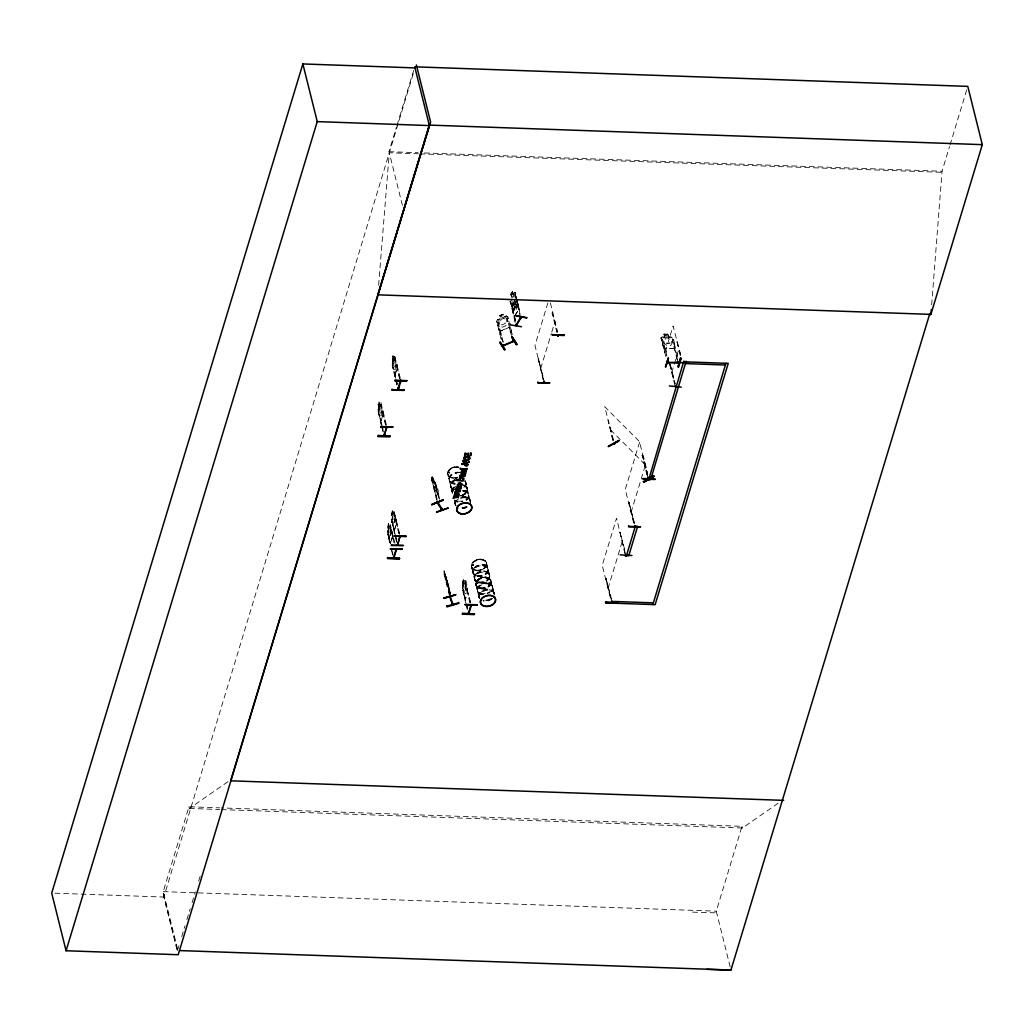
<?xml version="1.0" encoding="UTF-8"?>
<svg xmlns="http://www.w3.org/2000/svg" width="1034" height="1034" viewBox="0 0 1034 1034"><rect width="100%" height="100%" fill="white"/><g stroke="black" fill="none" stroke-linecap="round" stroke-linejoin="round"><path stroke-width="0.75" stroke-dasharray="5 3.75" d="M488.164 569.799L488.177 569.954A7.716 5.351 -14 0 1 477.049 576.416A7.716 5.351 -14 0 1 476.519 567.084A7.716 5.351 -14 0 1 488.177 569.992M489.754 576.287L489.741 576.287A7.703 5.338 -14 0 0 478.122 573.456A7.703 5.338 -14 0 0 478.652 582.775A7.703 5.338 -14 0 0 489.754 576.352L489.754 576.158M448.937 479.362L449.105 477.76M450.527 485.644L450.695 484.119M472.693 571.712L472.887 570.251M474.27 578.135L474.503 576.416L474.296 578.187M477.217 589.858L477.424 588.346M478.794 596.282L479.001 594.705M488.216 569.514L488.022 571.014M489.793 575.822L489.793 575.912A7.82 5.429 -14 0 1 478.496 582.491A7.82 5.429 -14 0 1 477.966 573.017A7.82 5.429 -14 0 1 489.78 575.964L489.612 577.424M492.74 587.661L492.559 589.186M394.277 356.407L392.17 365.041L395.531 378.173M390.219 543.445L387.672 533.324L388.435 523.747L389.262 526.784L389.934 526.28L392.364 536.388M389.689 540.898L387.815 531.36M392.468 510.861L391.537 520.503L393.773 511.727L393.036 513.885L392.468 510.861L393.166 513.898L393.838 513.394L399.719 537.331M465.546 598.415L464.576 596.631C467.588 604.347 468.143 580.772 465.287 580.436C461.565 583.279 462.25 592.508 464.55 596.747M494.278 594.279L494.291 594.498A7.703 5.338 -14 0 0 485.411 590.492A7.703 5.338 -14 0 0 479.453 598.195L479.453 598.156M515.178 300.92L514.932 304.823C513.084 301.902 511.662 306.038 514.725 306.09L514.428 311.312L515.216 306.142C517.039 309.412 518.667 304.94 515.436 304.914L515.643 301.812M476.674 581.237L479.401 578.782L485.192 577.166L481.159 577.696L477.786 579.647L475.782 584.21M517.078 304.823L516.793 308.494L515.191 311.105L513.769 310.239L512.45 304.94L512.98 302.587M378.612 285.255L389.288 152.774L418.318 153.795M931.647 304.81L942.064 171.243L949.535 146.557M393.799 358.436L392.972 355.399L392.093 358.307L392.778 363.541L394.096 368.841L395.104 369.655L395.789 363.231L392.959 355.593M388.564 523.747L387.685 526.655L388.241 531.877L389.559 537.176L390.568 538.003L391.253 531.579M392.338 510.861L391.459 513.756L392.144 518.99L393.463 524.29L394.471 525.117L395.156 518.693M447.502 473.611C447.761 468.363 454.314 465.92 458.825 466.98M449.286 472.771L449.454 472.111L449.286 472.835M452.026 491.745L452.84 488.526L455.58 486.083M453.564 491.111L453.086 490.982M464.447 490.84L464.318 491.577M464.667 490.866L465.856 491.525M465.584 491.37L465.714 490.387M466.592 491.215L466.567 490.788M467.484 489.121L465.494 493.645M470.392 503.054L469.19 498.621L470.212 500.029M471.258 566.063C471.672 559.304 482.891 556.512 486.432 562.289M472.784 564.551L472.641 565.546M473.546 565.236L472.564 564.745L473.624 564.978M476.842 583.447L477.449 582.749M476.984 582.969L476.92 583.551M476.945 583.422L477.824 583.073M477.294 582.659L478.135 583.254L477.049 583.499M483.679 566.076L483.524 565.456M484.455 565.74L483.847 565.378M484.429 565.818L485.308 564.81M485.398 565.533L485.075 565.895M485.036 564.835L485.553 565.96L483.912 566.076M486.781 563.698L484.726 567.963L485.864 566.619M489.961 583.228L489.741 583.939M488.733 583.098C491.641 581.871 489.47 586.136 488.087 583.719M491.24 581.586C491.292 587.958 481.172 591.073 476.945 586.601M485.179 577.321C494.368 581.651 491.473 578.95 485.179 577.179M511.998 304.435L511.636 306.413L514.673 299.989M674.013 348.458L674.53 345.627M665.78 356.497L660.997 337.847L662.872 345.563L664.914 348.406L674.129 348.548C675.021 344.839 674.711 339.178 671.26 337.006L668.584 336.968L667.886 334.124L663.931 334.163L667.886 334.124M436.865 489.121L436.645 490.181L433.815 484.429L432.264 476.39L432.923 479.453C427.469 471.168 439.747 487.402 438.157 492.753M455.244 502.24L455.05 503.868M465.856 484.907L465.636 481.844A7.82 5.429 -14 0 1 463.904 487.389M468.803 496.721L467.601 492.262L468.609 493.645M445.576 577.463C453.021 597.923 445.46 576.184 447.825 583.939M663.957 334.06L664.642 336.994L662.109 336.955L671.26 337.006M666.943 356.2L662.716 339.294L661.644 339.268L662.639 339.591L666.478 354.972M662.872 345.563L664.991 348.316L674.155 348.458M677.167 359.742L672.268 339.436L673.341 339.462L677.865 358.216M673.341 339.462L672.178 339.747M177.525 948.954L163.23 891.631L188.938 806.766L219.57 807.851M402.394 205.327L389.017 151.688L396.5 127.001M396.966 125.463L413.794 69.911M177.047 950.039L163.837 897.047L413.6 72.535M379.051 402.821L378.754 405.509L379.284 403.764M393.062 356.549L392.765 359.237L393.295 357.506M378.25 409.335L380.253 402.536L380.9 402.756M381.262 425.233L378.444 412.139L383.834 432.147M380.577 405.082L381.236 404.294L380.577 405.082L386.328 428.141M396.823 385.113L392.455 365.868L395.932 378.186M394.6 358.811L395.247 358.022L394.6 358.811L400.352 381.882M378.858 412.152L378.198 412.928M392.868 365.881L392.222 366.669M381.055 420.592L383.252 413.962L382.813 410.239M395.066 374.334L397.095 367.665L396.836 363.968L397.263 367.69L395.208 374.502L394.096 372.55M381.055 420.76L380.073 418.822L381.184 420.76L383.2 413.936M387.853 531.424L389.87 524.613L389.133 526.771L388.435 523.747M389.598 542.695L387.918 534.216L390.632 543.457M390.296 526.358L394.523 543.277M396.565 542.113L391.821 521.33L395.298 533.647M394.2 513.471L399.357 534.281M388.332 534.229L387.672 535.005M392.235 521.343L391.576 522.118M392.274 537.344L390.529 542.837L392.726 536.039M394.432 529.951L396.591 523.126L396.203 519.43L396.629 523.152L394.574 529.951L393.566 528.128M462.444 582.375L463.452 579.479L466.14 587.312L465.455 593.736L464.447 592.909L463.129 587.609L462.444 582.375L463.439 579.673M547.865 302.884L534.966 345.459L543.625 380.215M465.636 603.042L462.805 589.936L466.282 602.253M464.951 582.879L465.597 582.103L464.951 582.879L470.703 605.95M463.219 589.962L462.56 590.737M540.717 368.518L551.303 333.555M551.768 332.043L554.987 321.393M639.555 442.293L625.273 489.418L633.945 524.186M671.712 372.589L678.847 349.027M608.018 588.462L622.287 541.325M631.024 512.489L645.306 465.365M730.185 966.971L716.278 911.187L741.985 826.321L221.186 807.903M950.013 145.018L966.842 89.467M177.46 950.492L179.813 942.775M181.7 936.61L184.996 925.805M186.883 919.627L190.191 908.834M192.078 902.656L195.374 891.864M198.683 881.058L200.557 874.88M552.078 313.121L552.738 312.346L552.078 313.121L556.874 332.392M543.225 380.202L538.3 358.656L543.884 379.426M538.701 358.669L538.042 359.457M634.605 523.398L629.021 502.64L634.359 524.199M643.458 456.33L642.799 457.106L643.458 456.33L647.517 472.628M624.963 553.823L620.038 532.277L625.622 553.035M629.176 503.455L629.435 502.653M611.585 599.371L606.002 578.613L611.34 600.172M620.439 532.29L619.78 533.079M606.17 579.428L606.415 578.626M680.165 355.192L676.598 339.979L680.708 354.817M449.687 595.093L444.09 571.673L446.934 579.79L445.047 574.607L449.868 593.904M452.207 490.245L452.853 488.526M467.29 490.62L463.865 494.523L460.052 495.855A7.703 5.338 -14 0 0 466.864 491.37A7.703 5.338 -14 0 0 464.886 485.76A7.703 5.338 -14 0 1 466.864 491.383A7.703 5.338 -14 0 1 460.052 495.79M475.963 582.711L476.622 580.992M491.047 583.086C489.198 587.739 482.71 589.69 478.238 587.545M449.48 472.693L448.73 472.292M449.557 472.977L449.26 472.073L449.79 472.771M453.448 490.892L453.538 490.232M464.99 490.504L464.641 491.9M466.024 491.06L464.912 490.904M466.489 491.124L464.499 491.615M472.59 564.693L472.357 565.184M473.52 565.003L472.952 565.249M485.256 565.378L484.584 564.693M485.411 565.249L484.894 565.973M477.656 583.331L477.475 582.672M488.875 584.158C488.759 582.336 487.402 583.577 488.655 584.456M489.664 583.641L489.625 582.918M511.572 297.055L510.744 294.199L512.541 291.42L513.213 294.444L514.286 293.979L515.604 299.278M513.239 294.251L514.389 292.338L511.649 297.055L510.938 294.225L512.502 291.601M511.882 298.012L513.446 295.388L514.441 299.356M515.113 322.401L510.589 301.631L514.04 314.013M520.412 317.865L515.126 294.031L519.65 313.341M510.977 301.708L510.124 302.406M514.764 300.687L513.2 303.298L512.36 299.757M515.333 302.949L513.769 305.573L512.373 304.707L511.042 299.408M516.897 300.118L517.142 303.738L513.2 310.329L517.259 303.763L515.048 292.441L520.503 314.103M512.05 304.487L513.187 302.626M514.725 315.719L518.797 309.308L517.543 301.088M514.829 315.9L518.861 309.334L517.427 301.062M488.203 583.305L489.16 582.801M500.107 318.588L497.729 319.596L496.721 321.238L501.283 339.488M452.905 488.785L454.068 487.453M464.809 490.762L465.623 491.421M466.386 491.331L465.184 491.874M477.695 583.034L477.32 583.176M490.155 583.783L489.224 584.326M431.902 477.566L436.955 499.512M660.972 337.937L662.135 336.864M661.114 337.976L662.187 337.058M449.583 469.32L451.121 468.208M465.468 493.657L460.117 496.113M485.463 565.831L484.145 566.167M484.713 567.976C481.185 571.052 474.386 571.931 471.62 567.485M488.668 583.37L489.547 583.15M489.741 583.68L488.332 583.331L489.625 583.99M188.938 806.766L189.364 808.446L229.328 780.76M221.315 809.583L742.399 828.001L778.499 802.991M612.697 440.213L608.263 420.735L613.64 440.6M608.845 421.329L607.902 420.941M642.049 455.257L642.993 455.645L642.049 455.257L647.219 476.002M449.493 472.848L448.601 472.732M484.054 564.861L484.843 564.81M484.416 564.874L484.519 566.037M477.256 582.93L478.044 582.905M432.315 480.487L437.072 487.751M434.551 481.65L435.443 483.33M436.258 485.14L439.67 499.099M434.616 489.043C429.821 476.209 440.083 501.994 438.093 492.662L438.442 494.691M431.579 479.686L432.393 480.19L431.579 479.686L436.568 499.68M435.779 486.29L436.606 486.807L435.779 486.29L438.855 498.595M499.396 315.745L503.093 314.181L503.752 317.244L505.833 317.412L507.151 322.711L505.872 325.762L502.434 327.222L500.017 325.736L498.698 320.437L500.314 318.705L499.396 315.745L503.144 314.258M512.282 334.822L507.733 316.469L506.311 315.952L503.7 317.167L502.989 314.323M506.337 316.145L497.729 319.596M498.246 322.401L497.07 322.582L498.246 322.401L503.222 342.396M507.823 321.406L507.061 318.33L508.069 317.903L508.999 321.238M507.061 318.33L508.237 318.162M500.611 330.932L509.09 327.326M447.463 585.024L443.909 570.69L445.202 574.284M443.909 571.88L444.685 573.702M443.909 573.689L449.932 597.484M444.62 573.521L447.166 582.53M446.662 580.022L447.748 583.861C446.701 578.071 451.961 600.03 448.084 585.179L448.252 586.446L445.641 576.106L450.281 593.774M446.934 583.098C442.423 569.114 451.612 597.768 448.795 587.312M446.21 578.988L445.641 576.106M447.438 584.947L450.553 594.692M450.217 592.934L446.908 579.738M465.093 490.413L466.244 490.452M479.349 570.393L481.327 569.902M481.237 577.98L483.214 577.489M478.69 559.342L480.694 559.226M692.599 912.143L716.691 912.867M389.017 151.688L418.046 152.722M424.496 152.942L942.064 171.243M419.92 153.859L942.336 172.329M394.807 356.355L400.236 378.017M392.222 358.307L392.92 361.137M392.222 363.012L396.849 383.601M394.2 372.667L395.078 374.489M380.913 402.627L386.6 425.827M378.198 404.578L378.909 407.409M394.936 543.289L390.27 524.703L392.3 532.316M462.573 587.092L467.963 610.745M467.187 588.049L467.614 591.758M189.364 808.446L219.699 809.519M163.23 891.631L716.278 911.187M54.905 893.195L163.837 897.047M514.26 292.312L515.178 292.467M514.26 292.454L515.126 292.596M464.628 580.475L470.586 602.098M506.363 316.029L507.681 316.637M671.195 337.2L672.617 338.17M464.951 485.502L467.549 489.379M465.016 485.76L467.2 487.97M448.73 476.247C446.184 473.986 454.986 481.017 457.571 477.475A7.729 5.364 -14 0 1 447.696 472.965A7.729 5.364 -14 0 1 458.825 467.239M450.217 482.09L449.299 480.81L450.307 482.219M454.714 500.236L454.766 500.262A7.82 5.429 -14 0 0 457.674 501.8M488.487 573.043L489.444 574.413M473.986 574.555L473.042 573.25M493.968 592.56L493.076 591.254M476.984 586.834L476.144 585.619M610.512 429.795L645.242 464.693M475.614 580.966L474.632 579.57M478.471 592.663L477.85 591.81M498.685 328.709L500.65 331.009M498.621 328.851L500.598 331.138L509.206 327.377M486.846 566.619L487.828 567.963M491.383 584.779L492.352 586.11M450.927 487.221L451.897 488.578L450.889 487.143M476.079 585.373L477.01 586.808M478.458 592.676L477.566 591.383M512.088 308.378L513.342 310.187M513.316 310.355L510.021 300.842L515.501 322.479M479.169 597.781L471.401 565.96L480.047 600.573M444.555 573.288L444.038 570.652M432.147 476.441L434.422 481.702L433.685 478.884M433.905 479.841L432.729 477.437M393.463 528.012L394.574 529.951M389.559 540.898L390.671 542.837M434.526 481.663L439.282 499.267M452.362 493.128L447.67 473.469M465.429 481.534L465.403 481.508A7.703 5.338 -14 0 1 463.723 486.975M446.119 578.329L446.274 578.678M446.365 579.906L447.153 582.504L445.887 578.588M446.934 582.181L447.838 584.662L447.748 583.706M448.588 588.01L447.36 584.081M447.825 585.412L448.691 587.894M448.394 587.687L450.734 594.808M680.579 355.205L673.095 325.956L665.961 349.518L667.499 355.67M672.268 339.436L678.02 362.507M667.77 334.215L668.455 337.149L670.652 338.131L671.971 343.43L670.575 345.666L666.917 345.614L664.397 343.314L663.065 338.015L664.797 337.097L664.112 334.163M669.993 363.154L675.176 383.898M670.239 365.041L675.047 384.299M669.954 364.627L674.763 383.885M669.463 363.541L674.633 384.286M661.644 339.268L665.857 356.187M741.985 826.321L742.399 828.001M647.646 474.903L639.49 441.634L604.761 406.724L613.291 440.807M642.411 455.05L647.594 476.364M629.021 502.64L634.191 523.385M625.363 553.836L616.535 518.254L602.266 565.391L610.926 600.147M550.385 302.936L557.533 331.604M552.324 312.333L557.287 332.405M606.002 578.613L611.172 599.358M538.3 358.656L543.47 379.4M515.126 294.031L515.888 297.107M516.276 298.645L520.115 314.026M512.386 291.575L513.097 294.419M514.428 315.551L515.578 320.165M510.589 301.631L513.652 313.935M514.04 315.473L515.565 321.626M510.537 327.39L512.45 335.081M507.216 318.588L507.978 321.664M508.366 323.203L511.429 335.507M509.361 327.558L511.274 335.249M498.078 322.143L503.067 342.138M496.811 321.135L501.451 339.747M486.251 562.25L494.342 593.994A7.82 5.429 -14 0 0 485.295 590.039A7.82 5.429 -14 0 0 479.246 597.859M486.213 562.25L494.872 596.876M465.08 480.177L471.439 505.768M454.43 500.663L455.451 505.355A7.82 5.429 -14 0 1 458.721 498.698M465.184 582.09L470.341 602.887M466.67 603.791L467.82 608.406M466.011 604.58L467.549 610.732M431.708 477.928L436.994 498.647M432.005 480.358L437.757 503.429M394.833 358.01L399.99 378.819M396.319 379.724L397.47 384.338M395.906 379.711L397.056 384.325M380.822 404.281L386.186 425.814M378.948 401.864L379.646 404.695M378.315 411.261L383.42 432.122M378.186 411.248L382.451 428.322M381.649 426.771L382.8 431.385M399.602 533.479L394.174 511.817L396.035 519.507M395.686 535.185L396.836 539.8M393.592 528.012L391.705 520.451L396.978 542.126M392.739 537.926L393.889 542.527M391.925 550.398L393.075 555.012M391.511 550.385L392.661 555M163.191 893.298L177.072 948.941M448.666 587.351L449.079 589.367M392.17 532.316L392.597 536.026M449.157 589.238L449.26 590.168M457.493 477.23A7.729 5.364 -14 0 1 447.657 472.771A7.729 5.364 -14 0 1 458.773 467.045M457.61 477.708A7.665 5.312 -14 0 1 455.671 478.199M453.706 478.315A7.665 5.312 -14 0 1 448.278 471.866A7.665 5.312 -14 0 1 458.876 467.614M463.18 484.791A7.703 5.338 -14 0 1 467.058 490.297A7.703 5.338 -14 0 1 459.962 495.415M452.414 492.559A7.703 5.338 -14 0 1 455.593 485.967M455.038 483.925A7.82 5.429 -14 0 1 449.221 478.07A7.82 5.429 -14 0 1 458.424 472.745M454.96 483.589A7.82 5.429 -14 0 1 449.415 477.01A7.82 5.429 -14 0 1 460.233 472.68M454.895 483.137A7.703 5.338 -14 0 1 449.441 476.661A7.703 5.338 -14 0 1 460.091 472.383M455.684 486.316A7.703 5.338 -14 0 0 452.504 492.908A7.703 5.338 -14 0 1 455.697 486.342M464.822 481.366A7.703 5.338 -14 0 1 463.982 488.048M453.267 489.702A7.703 5.338 -14 0 1 456.162 480.177M464.835 480.926A7.82 5.429 -14 0 1 463.982 487.725M453.099 489.405A7.82 5.429 -14 0 1 456.033 479.724M454.663 489.702A7.82 5.429 -14 0 1 450.566 484.83A7.82 5.429 -14 0 1 455.942 479.401M454.624 489.25A7.703 5.338 -14 0 1 450.591 484.455A7.703 5.338 -14 0 1 455.891 479.104M455.154 484.196A7.703 5.338 -14 0 1 449.273 479.156A7.703 5.338 -14 0 1 456.524 473.313M460.686 498.31A7.703 5.338 -14 0 1 470.341 503.468M466.993 507.28A7.703 5.338 -14 0 1 457.791 507.836M455.697 505.729A7.703 5.338 -14 0 1 458.889 499.138M460.557 497.871A7.82 5.429 -14 0 1 470.367 503.106M466.967 506.983A7.82 5.429 -14 0 1 459.264 508.172M465.029 486.355A7.703 5.338 -14 0 1 467.006 491.964A7.703 5.338 -14 0 1 460.195 496.359M452.31 492.158A7.703 5.338 -14 0 1 454.314 488.009M463.348 485.373A7.729 5.364 -14 0 1 467.226 490.904A7.729 5.364 -14 0 1 460.117 496.049M452.53 493.179A7.729 5.364 -14 0 1 454.21 487.66M462.948 490.892A7.82 5.429 -14 0 1 468.958 495.286A7.82 5.429 -14 0 1 463.555 501.451M466.722 506.221A7.703 5.338 -14 0 1 459.148 507.384M456.265 505.846A7.703 5.338 -14 0 1 457.093 499.163M462.366 496.759A7.703 5.338 -14 0 1 470.25 500.973M463.012 491.344A7.703 5.338 -14 0 1 468.932 495.674L468.932 495.674A7.703 5.338 -14 0 1 463.607 501.736M457.829 502.085A7.703 5.338 -14 0 1 454.934 500.546M466.877 506.647A7.82 5.429 -14 0 1 459.186 507.836M455.412 505.07A7.82 5.429 -14 0 1 457.106 499.487M462.457 497.044A7.82 5.429 -14 0 1 470.457 501.322M462.87 490.555A7.82 5.429 -14 0 1 468.854 495.674A7.82 5.429 -14 0 1 461.487 501.619M457.597 501.477A7.82 5.429 -14 0 1 454.663 499.913M462.754 490.271A7.703 5.338 -14 0 1 467.795 497.457A7.703 5.338 -14 0 1 455.942 500.404M492.274 598.647A7.703 5.338 -14 0 1 483.175 600.922M492.274 598.324A7.82 5.429 -14 0 1 483.02 600.625M483.33 594.524A7.82 5.429 -14 0 1 478.199 587.234A7.82 5.429 -14 0 1 490.245 584.223A7.82 5.429 -14 0 1 489.134 593.077M479.169 597.135A7.716 5.351 -14 0 1 486.122 589.212A7.716 5.351 -14 0 1 493.851 594.86M490.491 598.686A7.716 5.351 -14 0 1 482.904 599.862M481.573 594.563A7.716 5.351 -14 0 1 479.091 586.743A7.716 5.351 -14 0 1 490.736 584.947A7.716 5.351 -14 0 1 489.172 593.387M479.169 597.536A7.82 5.429 -14 0 1 486.213 589.509A7.82 5.429 -14 0 1 494.045 595.235M490.646 599.113A7.82 5.429 -14 0 1 482.943 600.302M483.24 594.201A7.82 5.429 -14 0 1 478.458 586.446A7.82 5.429 -14 0 1 491.06 584.494A7.82 5.429 -14 0 1 487.234 593.581M485.153 593.619A7.703 5.338 -14 0 1 477.85 587.028A7.703 5.338 -14 0 1 490.452 583.887A7.703 5.338 -14 0 1 487.104 593.128M378.211 409.283L378.276 411.312L378.211 409.283M378.961 407.409L378.754 409.8L380.085 415.099L381.081 415.927L381.779 409.503L378.948 401.67L378.069 404.565L378.961 407.409M380.021 405.651L379.194 408.352L380.525 413.652L381.339 410.95L380.021 405.651M394.032 359.38L393.217 362.094L394.536 367.38L395.35 364.679L394.032 359.38M388.526 524.897L388.228 527.586L388.526 524.897M392.429 512.011L392.132 514.699L392.429 512.011M389.495 527.728L388.681 530.429L389.999 535.728L390.813 533.027L389.495 527.728M393.398 514.842L392.584 517.543L393.902 522.842L394.717 520.141L393.398 514.842M463.413 580.63L463.116 583.318L463.413 580.63M464.382 583.46L463.568 586.162L464.886 591.461L465.701 588.76L464.382 583.46M512.347 292.544L511.572 295.168L512.347 292.544M514.906 300.933L513.303 303.544L514.622 308.843L516.224 306.232L514.906 300.933M502.55 315.137L500.327 316.081L500.572 317.024L502.782 316.081L502.55 315.137M503.985 318.188L500.546 319.648L501.865 324.947L505.303 323.487L503.985 318.188M446.947 580.746L446.791 581.599L446.947 580.746M667.214 334.783L664.862 334.745L665.095 335.688L667.447 335.727L667.214 334.783M668.688 338.105L665.03 338.04L666.348 343.34L670.019 343.391L668.688 338.105M434.758 482.607L433.285 480.345L436.077 487.906L434.758 482.607M479.983 588.139A7.703 5.338 -14 0 0 491.085 581.728A7.703 5.338 -14 0 0 479.453 578.82A7.703 5.338 -14 0 0 479.983 588.139M475.459 569.992A7.703 5.338 -14 0 0 486.562 563.582A7.703 5.338 -14 0 0 474.929 560.674A7.703 5.338 -14 0 0 475.459 569.992M479.892 587.739A7.703 5.338 -14 0 0 490.995 581.328A7.703 5.338 -14 0 0 479.362 578.42A7.703 5.338 -14 0 0 479.892 587.739M475.601 570.548A7.703 5.338 -14 0 0 486.704 564.125A7.703 5.338 -14 0 0 475.071 561.229A7.703 5.338 -14 0 0 475.601 570.548M479.905 587.907A7.729 5.364 -14 0 0 491.06 581.457A7.729 5.364 -14 0 0 479.375 578.549A7.729 5.364 -14 0 0 479.905 587.907M475.511 570.251A7.729 5.364 -14 0 0 486.652 563.814A7.729 5.364 -14 0 0 474.981 560.893A7.729 5.364 -14 0 0 475.511 570.251M476.92 576.119A7.82 5.429 -14 0 0 488.19 569.605A7.82 5.429 -14 0 0 476.377 566.658A7.82 5.429 -14 0 0 476.92 576.119M478.38 581.715A7.716 5.351 -14 0 0 489.496 575.292A7.716 5.351 -14 0 0 477.85 572.384A7.716 5.351 -14 0 0 478.38 581.715M478.419 582.155A7.82 5.429 -14 0 0 489.702 575.641A7.82 5.429 -14 0 0 477.876 572.694A7.82 5.429 -14 0 0 478.419 582.155M476.829 575.796A7.82 5.429 -14 0 0 488.113 569.282A7.82 5.429 -14 0 0 476.299 566.322A7.82 5.429 -14 0 0 476.829 575.796M476.79 575.343A7.703 5.338 -14 0 0 487.893 568.92A7.703 5.338 -14 0 0 476.273 566.025A7.703 5.338 -14 0 0 476.79 575.343M480.125 588.695A7.703 5.338 -14 0 0 491.228 582.271A7.703 5.338 -14 0 0 479.595 579.363A7.703 5.338 -14 0 0 480.125 588.695M480.034 588.385A7.729 5.364 -14 0 0 491.176 581.935A7.729 5.364 -14 0 0 479.492 579.027A7.729 5.364 -14 0 0 480.034 588.385"/><path stroke-width="1.5" d="M386.716 428.257L386.626 427.236L383.873 436.064L384.066 434.513M394.122 557.391L393.553 556.589M397.935 389.818L398.413 388.112M395.776 550.191L396.552 549.377M396.5 549.532L393.838 558.089L393.967 556.602M400.313 381.843L400.636 380.964L400.765 381.895M398.529 389.663L400.817 380.163M400.158 535.715L397.741 545.202L397.87 543.716M469.009 613.123L468.803 613.86M470.935 605.459L471.439 605.11M543.768 382.49L544.336 381.055M558.063 335.701L558.515 335.326M611.482 602.383L611.637 600.987M612.206 601.788L612.05 601M625.441 556.046L626.294 555.465L625.635 555.439M635.212 525.815L634.488 526.59L634.773 525.711M648.641 479.466L648.783 479.686M681.251 387.117L669.347 385.953M453.202 497.936L458.385 497.315L458.45 496.242M459.535 477.049L464.718 476.428L464.77 475.356M706.868 969.336L730.948 970.06L929.579 314.349L930.884 314.388L931.272 309.605M608.522 446.623L618.862 440.755M397.974 389.728L400.223 380.331M543.703 382.425L544.543 381.675M558.58 335.507L557.791 336.283L558.101 335.3M612.27 601.788L611.482 602.563M626.294 555.465L625.531 556.137L625.79 555.348M502.679 344.671L502.705 345.692L502.602 344.8M503.829 345.214L503.804 344.568M514.092 341.233L502.86 345.951M389.947 435.831L389.921 436.8L378.03 436.361L390.025 436.309L378.069 435.404M404.036 389.986L392.054 390.089L403.932 390.425L403.971 389.559M391.511 545.138L403.454 545.5L391.421 545.551L391.447 544.595M399.395 558.774L387.504 558.399L399.408 558.877L399.434 557.908M462.405 614.17L474.296 614.61L474.322 613.64M474.386 614.183L462.405 614.183M537.887 382.813L549.907 382.864L537.887 382.851L537.926 381.908M617.505 602.331L617.466 603.3L605.588 602.809L605.627 601.853M628.724 526.371L640.628 526.849L628.607 526.836L628.646 525.879M605.601 602.719L617.569 602.757M459.613 479.724C462.754 475.201 465.468 482.464 459.691 480.112M499.797 342.344L500.43 342.099L505.135 349.544L504.502 349.815L499.797 342.344L504.54 349.725M665.379 366.902L668.416 358.074L665.857 366.475M665.87 366.85L668.287 357.984M668.158 361.422L668.378 362.262M678.046 362.856L677.748 361.9M680.333 357.816L677.994 367.096L681.018 358.242M681.031 358.268L678.653 367.096M449.635 596.67L452.582 604.748L452.517 603.132M452.853 603.856L452.104 603.249M414.996 67.908L302.859 63.94L51.7 893.079L66.073 950.75L178.21 954.718L429.381 125.566L414.724 66.822L967.772 86.378L982.3 144.644L930.846 314.504L929.54 314.465M66.073 950.75L317.244 121.611L302.859 63.94M378.043 436.387L390.077 436.309M380.861 427.055L392.894 426.977L380.771 426.551M392.054 390.115L392.08 389.146M394.885 380.783L406.918 380.719L394.794 380.279M384.415 435.986L386.483 427.443M392.868 426.964L380.887 426.874M406.892 380.693L394.898 380.602M387.517 558.463L387.543 557.481M402.355 549.041L390.348 549.132L402.381 549.054M394.251 536.245L406.284 536.168L394.161 535.741M396.074 549.338L393.398 558.166M400.21 537.266L400.391 536.465M463.439 479.776L463.374 480.849L456.821 480.616L456.873 479.543M462.521 468.841L460.259 469.242L460.324 468.169M469.022 461.358L468.984 462.353L461.965 464.576L461.991 463.581M465.739 453.68L465.274 456.123L464.524 456.097L465.184 453.047M454.262 496.695L453.68 497.147L453.732 496.087M460.169 490.568L460.13 491.589L455.012 492.74L455.076 491.641M459.006 490.827L455.774 490.219L455.852 489.095M460.582 475.808L460.014 476.26L460.065 475.188M461.177 471.866L461.203 474.774L465.145 475.007L465.804 473.288A1.486 1.021 -14 0 0 464.693 472.176L461.823 474.283L461.978 471.892M457.674 486.045L458.941 484.106L461.435 484.455L460.621 486.083L461.513 486.122L462.25 484.429A1.9 1.318 -14 0 0 461.668 483.692C459.316 481.586 454.676 486.626 459.212 485.851M456.601 493.606L455.206 494.149L455.154 495.221L456.046 495.454L456.485 493.128M457.506 495.506L457.61 496.023C461.009 495.842 458.411 491.421 455.8 493.231C451.406 494.872 458.54 498.634 457.093 493.14M457.61 496.023L458.592 494.355A1.357 0.944 -14 0 0 458.178 493.838L457.209 493.632M468.415 453.163C466.231 456.524 472.228 456.072 470.405 453.047M462.637 469.333L461.616 470.612L462.366 471.426L466.166 471.633L466.231 470.573M466.347 471.052L462.418 470.444A1.409 0.982 -14 0 1 462.754 469.798L466.825 469.475L466.877 468.402M465.235 604.864L477.269 604.787L465.132 604.36M470.935 605.161L468.286 613.899M468.725 613.821L471.349 605.174M648.525 480.267L683.823 361.086M652.842 604.58L725.933 363.296M515.811 325.361L516.237 324.004M520.968 317.877L520.322 317.929L520.929 317.011M521.265 317.283L520.916 317.877M552.376 335.068L564.396 335.055L552.285 334.577M643.226 478.548L655.091 479.026L643.096 479.052M620.103 554.844L631.955 555.504M635.186 525.724L635.018 526.435M612.206 601.723L611.895 602.576M688.592 362.986L676.507 362.301M682.776 363.412L682.362 362.999M675.202 385.566L675.758 386.587M516.237 324.676L516.212 325.645M467.407 453.745L467.265 455.257A1.822 1.267 -14 0 0 467.639 455.955A1.629 1.124 -14 0 0 468.299 456.227L471.039 455.438L471.297 453.073M614.157 444.077L614.506 443.87M647.775 478.367L648.447 478.988M462.857 474.335L463.788 472.913L465.041 473.184L464.163 474.386L462.741 473.856M399.589 535.78L399.977 536.452M468.402 613.097L468.441 612.322M543.897 381.817L544.259 382.515M399.861 536.633L397.302 545.28M515.876 315.448L526.939 317.684M515.876 325.477L520.774 317.076M521.485 326.731L510.214 324.844L510.369 323.991M437.317 502.86L441.957 510.033M437.653 502.899L438.196 503.338L437.744 502.511M441.531 509.465L441.324 508.521M394.251 536.09L406.129 536.659M390.348 548.976L402.239 549.39M465.235 604.709L477.126 605.123M552.376 334.913L564.241 335.546M449.803 596.967L450.436 597.368L450.113 596.553M452.957 604.541L450.229 596.67M516.315 325.607L521.291 317.205M437.279 502.679L437.072 501.839M437.46 501.671L442.462 509.865L441.466 509.491M668.468 362.714L668.442 361.758M679.144 362.831L667.24 362.714M526.681 318.02L515.656 315.732M667.189 361.499L667.525 362.301L667.331 361.409M462.961 479.763L464.046 478.936A1.577 1.086 -14 0 0 463.659 478.251L459.949 478.212A1.913 1.331 -14 0 0 459.109 478.923A2.223 1.538 -14 0 0 459.031 480.099L457.002 480.022M460.712 476.286L459.807 477.062A1.603 1.112 -14 0 0 459.652 477.527M454.378 497.173L453.474 497.949A1.603 1.112 -14 0 0 453.319 498.414M454.882 493.153L455.684 492.74M463.154 460.246L464.886 459.859M618.939 440.885L608.238 446.429L618.784 440.394M643.807 482.193L654.16 476.299L643.82 482.206L643.342 481.366M643.458 481.844L653.734 475.537M512.877 341.272L512.67 340.432M464.369 456.821L465.274 456.485M431.798 504.851L443.03 500.055M443.095 500.197L431.605 504.579L442.953 499.706M441.725 508.521L441.492 509.284M436.477 511.946L448.084 508.043M448.084 508.03L436.594 512.36M511.662 337.33L512.295 337.058L516.987 344.49L516.367 344.774L511.636 336.851M502.821 345.64L513.937 340.923M462.12 464.059L469.139 461.836M443.767 597.949L455.748 594.808L443.922 598.402M443.883 598.259L455.697 594.653M446.753 606.002L447.037 606.932L458.85 603.326L458.579 602.408M458.553 483.111L460.117 482.904M455.206 492.119L459.122 491.305M512.282 337.045L516.974 344.464M511.752 337.2L516.341 344.296M667.537 362.249L667.059 361.499M441.88 509.116L441.88 508.379M461.823 477.346L459.833 477.721A1.913 1.331 -14 0 0 459.497 477.928M667.395 362.339L679.067 362.495M982.3 144.644L429.252 125.088L230.634 780.812L783.669 800.368M317.244 121.611L429.381 125.566M930.884 314.388L377.837 294.832L430.622 122.115L416.366 64.935M684.004 361.81L728.246 363.373L655.155 604.657L613.227 603.171L613.744 601.452L653.359 602.861M685.788 363.606L725.416 365.002M384.428 434.474L384.7 435.314L383.834 434.448M470.522 453.525L471.414 453.551M465.3 453.525L468.544 453.642M465.856 454.159L467.536 454.223M460.44 468.648L467.006 468.88M461.293 472.344L462.095 472.37M648.318 479.621L650.619 479.711L686.137 361.163M460.182 475.666L464.899 475.834M453.861 496.566L458.566 496.734M474.438 614.118L462.431 613.214M179.528 950.569L730.948 970.06M643.083 478.871L654.961 479.53M617.621 602.809L605.704 602.279L617.569 602.874M455.968 489.573L460.285 491.06M614.183 443.819L614.597 444.4M458.217 485.967L457.325 485.967M458.682 602.835L446.778 606.105M648.124 477.281L648.279 478.16L647.943 477.281M647.594 477.488L647.801 478.328M512.593 340.561L512.851 341.711M464.705 473.921L465.145 475.007M441.712 508.353L441.932 509.193M437.679 501.774L438.196 503.338M400.404 380.15L400.727 381.985M400.042 380.939L400.313 381.973M398 388.099L398.116 389.03L397.844 388.177M386.031 427.21L386.302 428.244M465.972 461.216L463.374 461.681L465.972 461.216M467.73 464.731L465.132 465.197L467.73 464.731M469.63 458.165C464.253 462.573 462.185 454.637 469.63 458.165M387.621 557.972L399.512 558.386L387.621 557.972M463.762 458.204C470.38 464.951 473.171 452.129 463.762 458.204M460.699 487.751C457.015 491.667 456.02 484.468 460.699 487.751M456.369 487.815L456.317 488.151A1.939 1.344 -14 0 0 456.679 488.979L460.35 489.108A1.939 1.344 -14 0 0 461.203 488.319L460.712 486.626L457.377 486.704A1.952 1.357 -14 0 0 456.511 487.479L456.369 487.815M462.805 461.384C466.101 465.61 467.782 457.377 462.805 461.384M464.563 464.899C467.872 469.126 469.539 460.893 464.563 464.899M635.341 526.254L626.423 555.71L628.737 555.788L637.655 526.332L635.341 526.254M460.737 513.769A7.703 5.338 -14 0 0 471.84 507.358A7.703 5.338 -14 0 0 460.208 504.45A7.703 5.338 -14 0 0 460.737 513.769M460.673 513.601A7.729 5.364 -14 0 0 471.827 507.151A7.729 5.364 -14 0 0 460.143 504.243A7.729 5.364 -14 0 0 460.673 513.601M484.507 606.26A7.703 5.338 -14 0 0 495.609 599.849A7.703 5.338 -14 0 0 483.977 596.941A7.703 5.338 -14 0 0 484.507 606.26M484.442 606.053A7.729 5.364 -14 0 0 495.583 599.617A7.729 5.364 -14 0 0 483.899 596.696A7.729 5.364 -14 0 0 484.442 606.053"/></g></svg>
